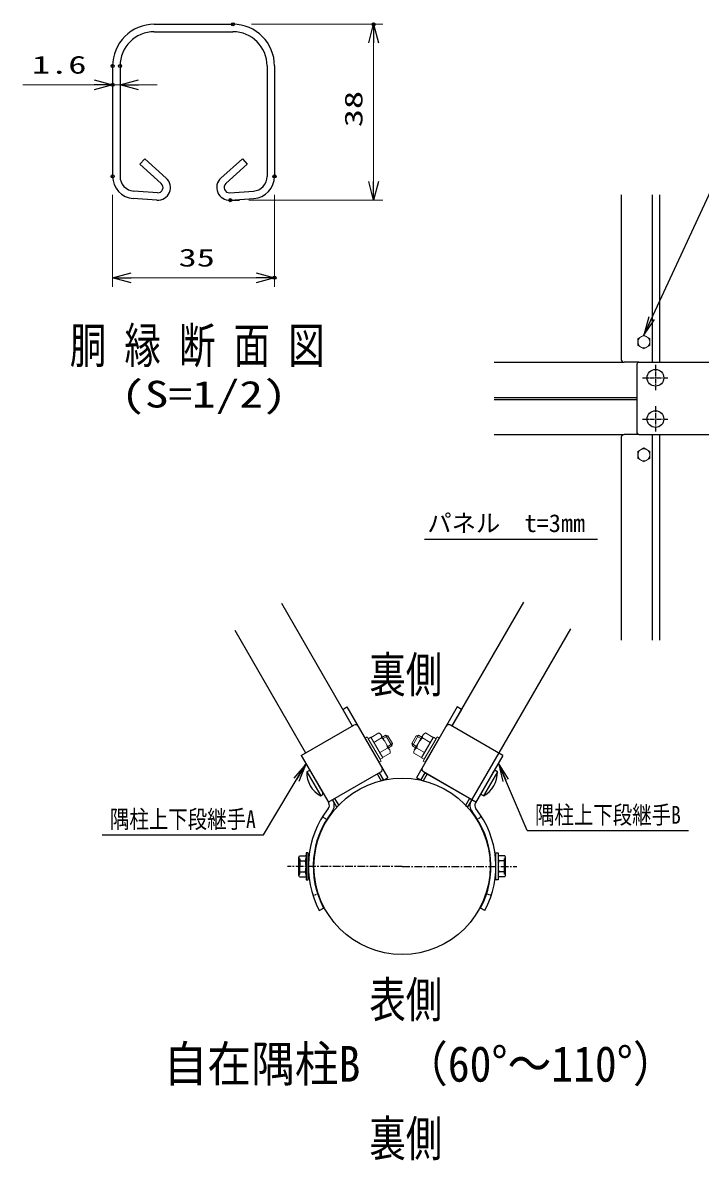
# Model space of a CAD drawing. Units: millimetres, scale not verified, with parts at other scales. Extents: x -6234 to 6240, y -4411 to 4409.
# Drawn here: x 577 to 2774, y -2306 to 1380 of the extents above; entities that cross this region are included whole.
import ezdxf
from ezdxf.enums import TextEntityAlignment as Align

# ---------------------------------------------------------------- set-up
doc = ezdxf.new("R2010")
doc.units = ezdxf.units.MM
doc.header["$LTSCALE"] = 20
doc.header["$PDMODE"] = 32
doc.header["$PDSIZE"] = 10
for name, pattern in [('USER1', [0.375, 0.25, -0.125]), ('USER2', [2, 1.25, -0.25, 0.25, -0.25]), ('USER4', [1.125, 0.75, -0.125, 0.125, -0.125])]:
    doc.linetypes.add(name, pattern=pattern)
for name, color, linetype, lineweight in [('0-1_0', 7, 'Continuous', 25), ('0-2_DEFPOINTS', 9, 'Continuous', 25), ('0-3_1', 7, 'Continuous', 25), ('0-4_12', 7, 'Continuous', 25), ('0-5_SCALE', 7, 'Continuous', 25), ('0-6_支柱', 7, 'Continuous', 25), ('0-7_継手-案-', 7, 'Continuous', 25), ('0-8_ボルト', 7, 'Continuous', 25), ('0-9_構造線', 7, 'Continuous', 25), ('0-A_細線', 7, 'Continuous', 25), ('0-B_端部押さえ板', 7, 'Continuous', 25), ('0-E_胴縁', 7, 'Continuous', 25), ('0-F_D-STR3', 7, 'Continuous', 13)]:
    doc.layers.add(name, color=color, linetype=linetype, lineweight=lineweight)
doc.styles.add('ＭＳ ゴシック', font='')
doc.styles.get('ＭＳ ゴシック').set_extended_font_data('MS Gothic')

# ---------------------------------------------------------------- blocks, each defined once
blk = doc.blocks.new('_Open30')
at = {"layer": '0-1_0'}
blk.add_line((0, 0), (-20, 0), dxfattribs=at)
blk.add_lwpolyline([(-20, 5.359), (0, 0), (-20, -5.359)], dxfattribs=at)
blk = doc.blocks.new('DARROWS')
at = {"layer": '0-1_0'}
blk.add_line((0, 0), (-19.982, 0), dxfattribs=at)
blk.add_lwpolyline([(-20, -3.333), (0, 0), (-20, 3.333)], dxfattribs=at)

msp = doc.modelspace()

# ---------------------------------------------------------------- linework, layer by layer
at = {"layer": '0-1_0'}
for p, q in [((2858.88, 946.2), (2592.48, 370.47)), ((1358.01, -1252.32), (1494.21, -1024.28)), ((2213.16, -1238.34), (2120.65, -1022.81))]:
    msp.add_line(p, q, dxfattribs=at)
at = {"layer": '0-2_DEFPOINTS'}
for p in [(1258.43, 1374.62), (1714.81, 1374.62), (868.43, 1239.62), (892.43, 1239.62), (868.43, 1178.47), (868.43, 881.87), (1393.43, 881.87), (1249.83, 804.69), (1393.43, 553.33)]:
    msp.add_point(p, dxfattribs=at)
at = {"layer": '0-3_1', "lineweight": 15}
for p, q in [((1318.43, 1374.62), (1744.81, 1374.62)), ((1714.81, 864.69), (1714.81, 1314.62)), ((868.43, 1179.62), (868.43, 1148.47)), ((892.43, 1179.62), (892.43, 1148.47)), ((808.43, 1178.47), (577, 1178.47)), ((892.43, 1178.47), (868.43, 1178.47)), ((952.43, 1178.47), (1012.43, 1178.47)), ((868.43, 821.87), (868.43, 523.33)), ((1393.43, 821.87), (1393.43, 523.33)), ((1309.83, 804.69), (1744.81, 804.69)), ((928.43, 553.33), (1333.43, 553.33))]:
    msp.add_line(p, q, dxfattribs=at)
at = {"layer": '0-3_1'}
for p, q in [((1003.43, 1350.62), (1258.43, 1350.62)), ((892.43, 1239.62), (892.43, 881.87)), ((1369.43, 1239.62), (1369.43, 881.87)), ((1026.29, 858.29), (956.61, 921.03)), ((1235.57, 858.3), (1305.25, 921.04)), ((1013.7, 828.63), (937.08, 833.99)), ((1248.16, 828.63), (1324.78, 833.98)), ((1249.83, 804.69), (1279.83, 804.69)), ((2571.72, 356.52), (2571.72, 333.97)), ((2568.73, 273.2), (2568.73, 51.2)), ((2574.73, 279.2), (3132.73, 279.2)), ((2574.73, 45.2), (3132.73, 45.2)), ((2571.72, -9.53), (2571.72, -32.08)), ((1879.8, -293.79), (2441.04, -293.79)), ((834.97, -1252.32), (1358.01, -1252.32)), ((2213.16, -1238.34), (2736.21, -1238.34))]:
    msp.add_line(p, q, dxfattribs=at)
for centre, radius, start, end in [((1003.43, 1239.62), 111, 90, 179.99992), ((1258.43, 1239.62), 111, 0, 90), ((940.43, 881.87), 48, 179.99992, 266.00031), ((1014.88, 845.63), 17.04, 266.00006, 47.99939), ((1246.97, 845.63), 17.04, 132.00053, 274.00155), ((1321.43, 881.87), 48, 274.0003, 0.00055), ((2574.73, 273.2), 6, 90, 180), ((2574.73, 51.2), 6, 180, 270)]:
    msp.add_arc(centre, radius, start, end, dxfattribs=at)
at = {"layer": '0-4_12'}
for p, q in [((1003.43, 1374.62), (1258.43, 1374.62)), ((868.43, 1239.62), (868.43, 881.87)), ((1393.43, 1239.62), (1393.43, 881.87)), ((972.67, 938.87), (956.61, 921.04)), ((1042.35, 876.13), (972.67, 938.87)), ((1219.5, 876.13), (1289.19, 938.87)), ((1289.19, 938.87), (1305.25, 921.04)), ((1012.03, 804.69), (935.41, 810.05)), ((1249.84, 804.69), (1326.45, 810.05))]:
    msp.add_line(p, q, dxfattribs=at)
for centre, radius, start, end in [((1003.43, 1239.62), 135, 90, 180.00046), ((1258.43, 1239.62), 135, 0, 90), ((940.43, 881.87), 72, 179.99992, 266.00031), ((1014.88, 845.63), 41.04, 266.00018, 48.00043), ((1246.97, 845.63), 41.04, 131.99994, 274.00116), ((1321.43, 881.87), 72, 274.00049, 0.00037)]:
    msp.add_arc(centre, radius, start, end, dxfattribs=at)
at = {"layer": '0-5_SCALE'}
for p, q in [((1415.87, -501.36), (1645.59, -899.24)), ((2200.36, -497.93), (1968.75, -899.1)), ((1264.32, -588.86), (1494.04, -986.74)), ((2352.76, -583.98), (2120.31, -986.6)), ((1480.18, -994.74), (1650.79, -896.24)), ((1664.45, -899.9), (1741.95, -1034.14)), ((2134.16, -994.6), (1963.56, -896.1)), ((1480.18, -994.74), (1569.12, -1148.79)), ((2120.31, -986.6), (2031.37, -1140.65)), ((2134.16, -994.6), (2045.22, -1148.65)), ((1567.68, -1146.3), (1738.29, -1047.8)), ((2046.66, -1146.15), (1876.06, -1047.65)), ((2032.81, -1138.15), (1881.25, -1050.65)), ((1581.54, -1138.3), (1582.98, -1140.79)), ((1538.68, -1497.19), (1552.8, -1489.68)), ((2075.67, -1497.05), (2061.54, -1489.54))]:
    msp.add_line(p, q, dxfattribs=at)
at = {"layer": '0-5_SCALE', "linetype": 'USER1'}
for p, q in [((1549.29, -1193.13), (1562.86, -1201.61)), ((2065.05, -1192.98), (2051.48, -1201.46)), ((1517.95, -1448.37), (1533.17, -1443.43)), ((2096.39, -1448.23), (2081.17, -1443.29))]:
    msp.add_line(p, q, dxfattribs=at)
at = {"layer": '0-5_SCALE', "linetype": 'USER2'}
for q in [(1435.57, -1354.11), (2178.7, -1354.12)]:
    msp.add_line((1807.13, -1354.12), q, dxfattribs=at)
at = {"layer": '0-5_SCALE'}
msp.add_circle((1807.13, -1354.12), 285.75, dxfattribs=at)
for centre, radius, start, end in [((1655.79, -904.9), 10, 30, 120), ((1958.56, -904.76), 10, 60, 150), ((1733.29, -1039.14), 10, 300, 30), ((1881.06, -1038.99), 10, 150, 240), ((1555.26, -1156.79), 32, 321.90977, 30), ((2059.08, -1156.65), 32, 150, 218.09023), ((1807.31, -1354.36), 304.25, 141.90977, 208), ((1807.31, -1354.36), 288.25, 141.90977, 208), ((1555.26, -1156.79), 16, 321.90977, 30), ((1807.03, -1354.21), 288.25, 332, 38.09023), ((2059.08, -1156.65), 16, 150, 218.09023), ((1807.03, -1354.21), 304.25, 332, 38.09023)]:
    msp.add_arc(centre, radius, start, end, dxfattribs=at)
at = {"layer": '0-6_支柱'}
for p, q in [((2517.72, 821.58), (2517.72, 288.2)), ((2618.22, 821.58), (2618.22, 279.2)), ((2642.22, 821.58), (2642.22, 279.2)), ((2574.73, 279.2), (2526.72, 279.2)), ((2574.73, 45.2), (2526.72, 45.2)), ((2618.22, 45.2), (2618.22, -621.31)), ((2642.22, 45.2), (2642.22, -621.31)), ((2517.72, 36.2), (2517.72, -621.31))]:
    msp.add_line(p, q, dxfattribs=at)
for centre, start, end in [((2526.72, 288.2), 180, 270), ((2526.72, 36.2), 90, 180)]:
    msp.add_arc(centre, 9, start, end, dxfattribs=at)
at = {"layer": '0-7_継手-案-'}
for p, q in [((1614.58, -845.53), (1628.44, -837.53)), ((1614.58, -845.53), (1645.59, -899.24)), ((1628.44, -837.53), (1760.94, -1067.03)), ((1985.91, -837.39), (1853.41, -1066.88)), ((1999.76, -845.39), (1968.75, -899.1)), ((1999.76, -845.39), (1985.91, -837.39)), ((1733.09, -1050.8), (1747.08, -1075.03)), ((1747.08, -1075.03), (1760.94, -1067.03)), ((1867.26, -1074.88), (1853.41, -1066.88)), ((1881.25, -1050.65), (1867.26, -1074.88))]:
    msp.add_line(p, q, dxfattribs=at)
at = {"layer": '0-8_ボルト', "linetype": 'USER4'}
for p, q in [((2628.73, 271.1), (2628.73, 187.1)), ((2586.73, 229.1), (2670.73, 229.1)), ((2628.73, 137.3), (2628.73, 53.3)), ((2586.73, 95.3), (2670.73, 95.3))]:
    msp.add_line(p, q, dxfattribs=at)
at = {"layer": '0-8_ボルト'}
for p, q in [((1498.15, -1047.87), (1502.92, -1045.12)), ((1498.15, -1047.87), (1543.15, -1125.82)), ((1510.43, -1047.14), (1549.93, -1115.55)), ((2103.91, -1046.99), (2064.41, -1115.41)), ((2116.19, -1047.73), (2071.19, -1125.67)), ((2116.19, -1047.73), (2111.43, -1044.98)), ((1543.15, -1125.82), (1547.92, -1123.07)), ((2071.19, -1125.67), (2066.43, -1122.92))]:
    msp.add_line(p, q, dxfattribs=at)
for centre in [(2628.73, 229.1), (2628.73, 95.3)]:
    msp.add_circle(centre, 27, dxfattribs=at)
for centre, radius, start, end in [((1582.47, -1051.15), 84.39, 177.77316, 242.22684), ((1505.67, -1049.89), 5.5, 30, 120), ((2031.87, -1051.01), 84.39, 297.77316, 2.22684), ((2108.68, -1049.74), 5.5, 60, 150), ((1545.17, -1118.3), 5.5, 300, 30), ((2069.18, -1118.16), 5.5, 150, 240)]:
    msp.add_arc(centre, radius, start, end, dxfattribs=at)
at = {"layer": '0-9_構造線'}
for p, q in [((1474.43, -1336.19), (1493.43, -1336.19)), ((2139.88, -1336.04), (2120.88, -1336.04)), ((1474.43, -1372.35), (1493.43, -1372.35)), ((1474.43, -1388.15), (1493.43, -1388.15)), ((2139.88, -1372.19), (2120.88, -1372.19)), ((2139.88, -1388), (2120.88, -1388))]:
    msp.add_line(p, q, dxfattribs=at)
for points in [[(1474.43, -1388.15), (1471.93, -1383.65), (1471.93, -1324.89), (1474.43, -1320.39), (1493.43, -1320.39)], [(2139.88, -1388), (2142.38, -1383.5), (2142.38, -1324.73), (2139.88, -1320.23), (2120.88, -1320.23)]]:
    msp.add_lwpolyline(points, dxfattribs=at)
for points in [[(1495.93, -1398.02), (1502.93, -1398.02), (1502.93, -1310.52), (1495.93, -1310.52)], [(2118.38, -1397.87), (2111.38, -1397.87), (2111.38, -1310.37), (2118.38, -1310.37)]]:
    msp.add_lwpolyline(points, close=True, dxfattribs=at)
for centre, radius, start, end in [((1501.78, -1324.22), 29.85, 181.2889, 203.65172), ((1493.43, -1317.89), 2.5, 270, 0), ((1466.09, -1324.22), 29.85, 336.34828, 358.7111), ((2120.88, -1317.73), 2.5, 180, 270), ((2148.23, -1324.06), 29.85, 181.2889, 203.65172), ((2112.54, -1324.06), 29.85, 336.34828, 358.7111), ((1538.55, -1354.27), 66.62, 164.25349, 195.74651), ((1429.32, -1354.27), 66.62, 344.25349, 15.74651), ((2185, -1354.12), 66.62, 164.25349, 195.74651), ((2075.77, -1354.12), 66.62, 344.25349, 15.74651), ((1501.78, -1384.33), 29.85, 156.34828, 178.7111), ((1466.09, -1384.33), 29.85, 1.2889, 23.65172), ((1493.43, -1390.65), 2.5, 0, 90), ((2120.88, -1390.5), 2.5, 90, 180), ((2148.23, -1384.17), 29.85, 156.34828, 178.7111), ((2112.54, -1384.17), 29.85, 1.2889, 23.65172)]:
    msp.add_arc(centre, radius, start, end, dxfattribs=at)
at = {"layer": '0-A_細線'}
msp.add_line((2142.38, -1329.12), (2138.88, -1329.12), dxfattribs=at)
at = {"layer": '0-A_細線', "lineweight": 30}
msp.add_line((2138.88, -1329.12), (2138.88, -1354.12), dxfattribs=at)
at = {"layer": '0-A_細線'}
for points in [[(1471.93, -1329.27), (1475.43, -1329.27), (1475.43, -1354.27)], [(1471.93, -1379.27), (1475.43, -1379.27), (1475.43, -1354.27)], [(2142.38, -1379.12), (2138.88, -1379.12), (2138.88, -1354.12)]]:
    msp.add_lwpolyline(points, dxfattribs=at)
at = {"layer": '0-B_端部押さえ板'}
for p, q in [((1726.09, -1054.65), (1739.28, -1077.5)), ((1888.18, -1054.65), (1874.99, -1077.5)), ((1746.2, -1073.5), (1739.28, -1077.5)), ((1741.52, -1076.39), (1746.28, -1073.64)), ((1581.46, -1138.15), (1594.65, -1161)), ((2032.81, -1138.15), (2019.62, -1161))]:
    msp.add_line(p, q, dxfattribs=at)
for points in [[(1881.25, -1050.65), (1868.06, -1073.5), (1874.99, -1077.5)], [(1588.39, -1134.15), (1601.58, -1157), (1594.65, -1161)], [(2025.88, -1134.15), (2012.69, -1157), (2019.62, -1161)]]:
    msp.add_lwpolyline(points, dxfattribs=at)
at = {"layer": '0-E_胴縁'}
for p, q in [((2105.38, 279.2), (2526.72, 279.2)), ((2105.38, 165.2), (2568.73, 165.2)), ((2105.38, 159.2), (2568.73, 159.2)), ((2105.38, 45.2), (2526.72, 45.2))]:
    msp.add_line(p, q, dxfattribs=at)
at = {"layer": '0-F_D-STR3'}
for p, q in [((2591.22, 367.74), (2571.72, 356.52)), ((2591.22, 322.74), (2571.72, 333.97)), ((2591.22, 367.74), (2610.72, 356.52)), ((2591.22, 322.74), (2610.72, 333.97)), ((2610.72, 356.52), (2610.72, 333.97)), ((2591.22, 1.7), (2571.72, -9.53)), ((2591.22, 1.7), (2610.72, -9.53)), ((2591.22, -43.3), (2571.72, -32.08)), ((2591.22, -43.3), (2610.72, -32.08)), ((2610.72, -9.53), (2610.72, -32.08)), ((1731.95, -1016.82), (1686.95, -938.87)), ((1705.79, -935.5), (1697.13, -940.5)), ((1735.63, -1007.19), (1697.13, -940.5)), ((1744.29, -1002.19), (1705.79, -935.5)), ((1706.29, -936.37), (1731.4, -921.87)), ((1743.79, -1001.32), (1706.29, -936.37)), ((1715.66, -952.61), (1740.78, -938.11)), ((1767.63, -977.62), (1738.76, -927.62)), ((1743.18, -935.28), (1753.66, -929.23)), ((1745.88, -939.95), (1761.04, -931.2)), ((1773.66, -963.87), (1753.66, -929.23)), ((1753.66, -929.23), (1761.04, -931.2)), ((1760.48, -965.24), (1775.64, -956.49)), ((1775.64, -956.49), (1761.04, -931.2)), ((1773.66, -963.87), (1775.64, -956.49)), ((1838.63, -956.49), (1853.23, -931.2)), ((1853.79, -965.24), (1838.63, -956.49)), ((1840.61, -963.87), (1838.63, -956.49)), ((1840.61, -963.87), (1860.61, -929.23)), ((1846.64, -977.62), (1875.5, -927.62)), ((1860.61, -929.23), (1853.23, -931.2)), ((1868.39, -939.95), (1853.23, -931.2)), ((1871.09, -935.28), (1860.61, -929.23)), ((1869.98, -1002.19), (1908.48, -935.5)), ((1870.48, -1001.32), (1907.98, -936.37)), ((1898.61, -952.61), (1873.49, -938.11)), ((1878.64, -1007.19), (1917.14, -940.5)), ((1882.32, -1016.82), (1927.32, -938.87)), ((1907.98, -936.37), (1882.87, -921.87)), ((1908.48, -935.5), (1917.14, -940.5)), ((1734.41, -985.08), (1759.53, -970.58)), ((1743.79, -1001.32), (1768.9, -986.82)), ((1763.18, -969.92), (1773.66, -963.87)), ((1851.09, -969.92), (1840.61, -963.87)), ((1870.48, -1001.32), (1845.37, -986.82)), ((1879.86, -985.08), (1854.74, -970.58)), ((1738.88, -1012.82), (1731.95, -1016.82)), ((1744.29, -1002.19), (1735.63, -1007.19)), ((1869.98, -1002.19), (1878.64, -1007.19)), ((1875.39, -1012.82), (1882.32, -1016.82))]:
    msp.add_line(p, q, dxfattribs=at)
for points in [[(1738.88, -1012.82), (1693.88, -934.87), (1686.95, -938.87)], [(1875.39, -1012.82), (1920.39, -934.87), (1927.32, -938.87)]]:
    msp.add_lwpolyline(points, dxfattribs=at)
for centre in [(2591.22, 345.24), (2591.22, -20.8)]:
    msp.add_circle(centre, 19.5, dxfattribs=at)
for centre, radius, start, end in [((1726.79, -935.36), 14.25, 348.86505, 71.13495), ((1708.17, -978.58), 51.97, 8.85295, 51.14705), ((1906.1, -978.58), 51.97, 128.85295, 171.14705), ((1887.48, -935.36), 14.25, 108.86505, 191.13495), ((1754.93, -984.06), 14.24, 348.83491, 71.16509), ((1859.34, -984.06), 14.24, 108.83491, 191.16509)]:
    msp.add_arc(centre, radius, start, end, dxfattribs=at)

# ---------------------------------------------------------------- block references
at = {"layer": '0-1_0', "xscale": 3, "yscale": 3}
for p, rotation in [((2591.22, 367.74), 245.16908), ((1495.74, -1021.7), 59.15289), ((2119.47, -1020.05), 113.23014)]:
    msp.add_blockref('DARROWS', p, dxfattribs=dict(at, rotation=rotation))
at = {"layer": '0-3_1', "xscale": 3, "yscale": 3}
for p, rotation in [((1714.81, 1374.62), 90), ((892.43, 1178.47), 180), ((1714.81, 804.69), 270), ((868.43, 553.33), 180)]:
    msp.add_blockref('_Open30', p, dxfattribs=dict(at, rotation=rotation))
for p in [(868.43, 1178.47), (1393.43, 553.33)]:
    msp.add_blockref('_Open30', p, dxfattribs=at)

# ---------------------------------------------------------------- texts
at = {"layer": '0-1_0', "style": 'ＭＳ ゴシック'}
for s, height, width, p in [('胴 縁 断 面 図', 115.5, 0.75, (729.63, 241.69)), ('(S=1/2)', 86.59, 1.3, (896.34, 106.71)), ('裏側', 115.4, 0.75, (1701.07, -825.48)), ('隅柱上下段継手A', 57.77, 0.8, (859.87, -1247.46)), ('隅柱上下段継手B', 57.77, 0.8, (2238.06, -1233.48)), ('表側', 115.4, 0.75, (1701.07, -1878.31)), ('自在隅柱B\u3000（60°～110°）', 115.5, 0.9, (1033.93, -2086.52)), ('裏側', 115.4, 0.75, (1701.04, -2328.36))]:
    msp.add_text(s, height=height, dxfattribs=dict(at, width=width)).set_placement(p, align=Align.BOTTOM_LEFT)
msp.add_text('パネル\u3000t=3mm', height=57.77, dxfattribs=at).set_placement((1888.94, -288.11), align=Align.BOTTOM_LEFT)
at = {"layer": '0-3_1', "style": 'ＭＳ ゴシック', "width": 1.5}
for s, p in [('1.6', (607, 1197.37)), ('35', (1082.36, 572.23))]:
    msp.add_text(s, height=57.73, dxfattribs=at).set_placement(p, align=Align.BOTTOM_LEFT)
msp.add_text('38', height=57.73, rotation=90, dxfattribs=at).set_placement((1695.91, 1041.08), align=Align.BOTTOM_LEFT)

doc.saveas('drawing.dxf')
